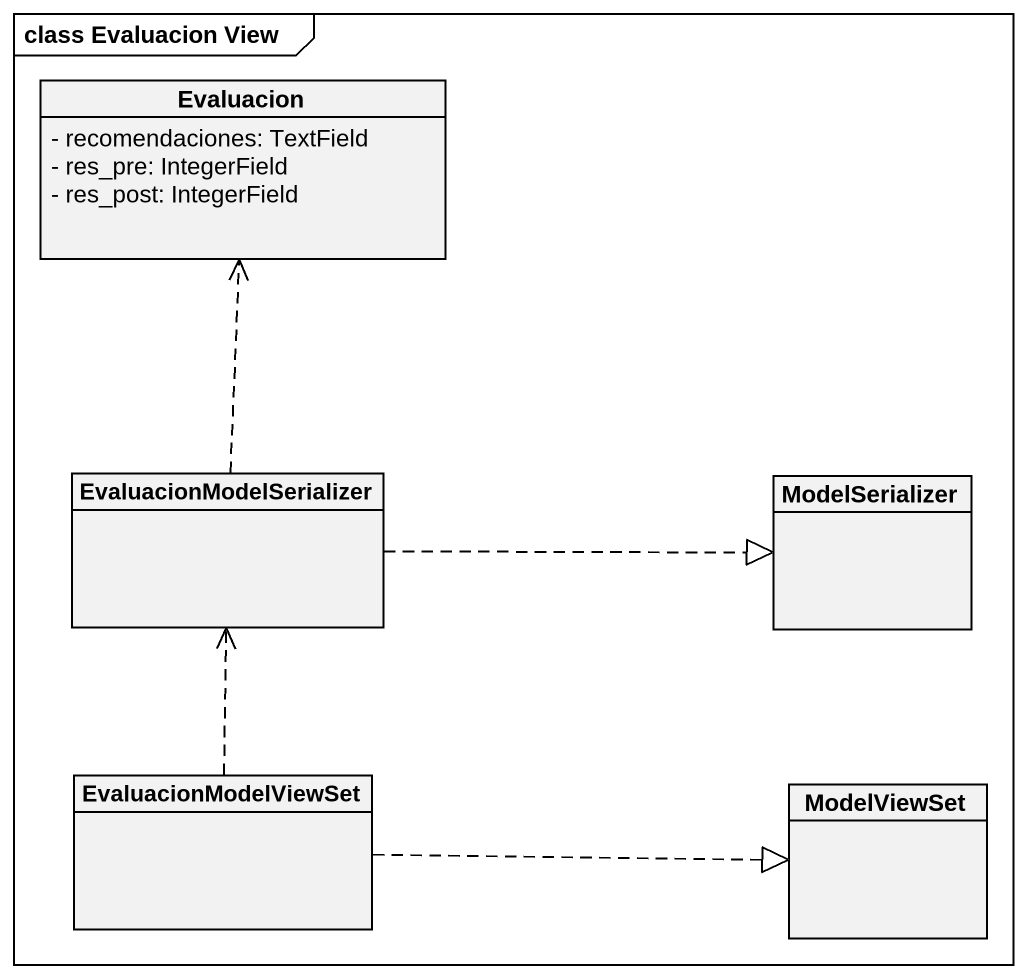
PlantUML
@startuml
mainframe class Evaluacion View
hide circle
hide empty members
skinparam classAttributeIconSize 0
class Evaluacion {
  - recomendaciones: TextField
  - res_pre: IntegerField
  - res_post: IntegerField
}
class EvaluacionModelSerializer
class ModelSerializer
class EvaluacionModelViewSet
class ModelViewSet
EvaluacionModelSerializer .up.> Evaluacion
EvaluacionModelSerializer .right.|> ModelSerializer
EvaluacionModelViewSet .up.> EvaluacionModelSerializer
EvaluacionModelViewSet .right.|> ModelViewSet
@enduml
